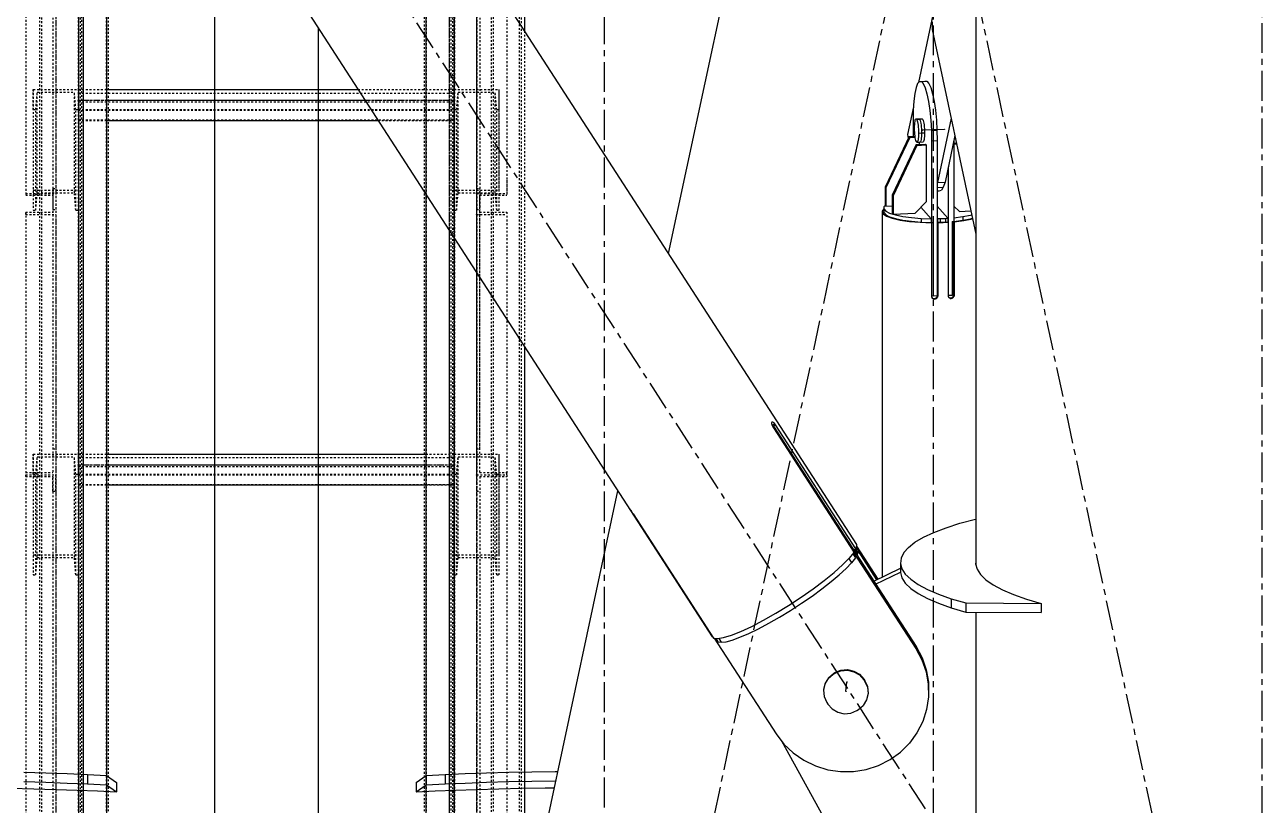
# Model space of a CAD drawing. Header units: millimetres. Extents: x 5143 to 30813, y 232 to 21408.
# Drawn here: x 23100.7 to 23430, y 3579.9 to 3787.7 of the extents above; entities that cross this region are included whole.
import ezdxf

# ---------------------------------------------------------------- set-up
doc = ezdxf.new("R2010")
doc.units = ezdxf.units.MM
doc.header["$LTSCALE"] = 0.25
for name, pattern in [('CENTER', [50.8, 31.75, -6.35, 6.35, -6.35]), ('XKITLINE00', [0]), ('XKITLINE02', [4, 2, -2]), ('XKITLINE03', [6, 3, -1, 1, -1])]:
    doc.linetypes.add(name, pattern=pattern)

msp = doc.modelspace()

# ---------------------------------------------------------------- linework, layer by layer
at = {"color": 8, "linetype": 'CENTER'}
for p, q in [((23255, 3096.7), (23255, 4763.35)), ((23430, 3440.27), (22900, 4260.27)), ((23255, 3440.27), (23430, 4260.27)), ((23430, 2357.78), (23430, 3985.69)), ((23342.5, 3030.27), (23342.5, 3850.27)), ((23430, 3440.27), (23342.5, 3850.27)), ((23345.44, 3759.83), (23339.55, 3759.59)), ((23319.22, 3610.22), (23319.5, 3612.68))]:
    msp.add_line(p, q, dxfattribs=at)
at = {"color": 3, "linetype": 'XKITLINE02'}
for p, q in [((23122.41, 4187.77), (23122.41, 3000.84)), ((23122.94, 4187.77), (23122.94, 3002.41)), ((23207.04, 4187.77), (23207.04, 3002.41)), ((23207.57, 4187.77), (23207.57, 3000.84)), ((23104.64, 4168.77), (23104.64, 3002.41)), ((23225.34, 4168.77), (23225.34, 3002.41)), ((23105.17, 4166.61), (23105.17, 3000.84)), ((23224.81, 4166.61), (23224.81, 3000.84)), ((23115.02, 4010.31), (23115.02, 2304.77)), ((23115.87, 4009.98), (23115.87, 2305.1)), ((23122.52, 4010.31), (23122.52, 2304.77)), ((23207.47, 4010.11), (23207.47, 2304.77)), ((23214.12, 4009.98), (23214.12, 2597.45)), ((23214.97, 4010.31), (23214.97, 2597.45)), ((23122.52, 4005.73), (23122.52, 2597.45)), ((23207.47, 4005.52), (23207.47, 2597.45)), ((23114.92, 3997.81), (23114.92, 2298.3)), ((23115.45, 3998.62), (23115.45, 2299.1)), ((23213.68, 3998.62), (23213.68, 2597.45)), ((23214.53, 3998.62), (23214.52, 2299.1)), ((23215.06, 3997.81), (23215.06, 2298.3)), ((23232.3, 3997.81), (23232.29, 2298.3)), ((23232.83, 3998.62), (23232.82, 2299.1)), ((23116.3, 3967.65), (23116.3, 2597.45)), ((23101, 3862.01), (23101, 3742.36)), ((23108.2, 3861.57), (23108.2, 3738.47)), ((23109, 3862.01), (23109, 3738.47)), ((23220.98, 3862.01), (23220.98, 3738.47)), ((23221.78, 3861.57), (23221.78, 3738.47)), ((23228.98, 3862.01), (23228.98, 3742.36)), ((23207.47, 3826.6), (23207.47, 3742.52)), ((23213.68, 3816.99), (23213.68, 3732.91)), ((23233.68, 3786.04), (23233.68, 2597.45)), ((23233.68, 3786.04), (23233.68, 3701.97)), ((23103, 3765.12), (23103, 3770.46)), ((23103, 3770.46), (23115, 3770.46)), ((23103, 3770.46), (23103, 3738.3)), ((23115, 3770.46), (23115, 3762.24)), ((23115, 3770.46), (23122.52, 3770.46)), ((23115, 3765.12), (23115, 3770.46)), ((23115, 3770.46), (23115, 3738.3)), ((23189.41, 3770.46), (23214.98, 3770.46)), ((23214.98, 3770.46), (23214.98, 3762.24)), ((23214.98, 3743.64), (23214.98, 3770.46)), ((23214.98, 3765.12), (23214.98, 3770.46)), ((23214.98, 3770.46), (23226.98, 3770.46)), ((23226.98, 3743.64), (23226.98, 3770.46)), ((23226.98, 3765.12), (23226.98, 3770.46)), ((23103.68, 3765.12), (23104.07, 3769.78)), ((23104.07, 3769.78), (23113.94, 3769.78)), ((23104.07, 3742.96), (23104.07, 3769.78)), ((23114.32, 3765.12), (23113.94, 3769.78)), ((23113.94, 3742.96), (23113.94, 3769.78)), ((23115, 3769.52), (23214.98, 3769.52)), ((23115, 3767.58), (23122.52, 3767.58)), ((23115, 3767.16), (23214.98, 3767.16)), ((23191.27, 3767.58), (23214.98, 3767.58)), ((23215.66, 3765.12), (23216.05, 3769.78)), ((23216.05, 3742.96), (23216.05, 3769.78)), ((23216.05, 3769.78), (23225.92, 3769.78)), ((23225.92, 3742.96), (23225.92, 3769.78)), ((23226.3, 3765.12), (23225.92, 3769.78)), ((23103, 3765.12), (23103.68, 3765.12)), ((23103.68, 3738.3), (23103.68, 3765.12)), ((23114.32, 3765.12), (23115, 3765.12)), ((23114.32, 3738.3), (23114.32, 3765.12)), ((23115, 3765.12), (23214.98, 3765.12)), ((23115, 3764.95), (23214.98, 3764.95)), ((23214.98, 3738.3), (23214.98, 3765.12)), ((23214.98, 3765.12), (23215.66, 3765.12)), ((23215.66, 3738.3), (23215.66, 3765.12)), ((23226.3, 3738.3), (23226.3, 3765.12)), ((23226.3, 3765.12), (23226.98, 3765.12)), ((23226.98, 3738.3), (23226.98, 3765.12)), ((23115, 3762.41), (23214.98, 3762.41)), ((23115, 3762.24), (23122.52, 3762.24)), ((23194.72, 3762.24), (23214.98, 3762.24)), ((23108.2, 3744.11), (23109, 3744.11)), ((23108.2, 3744.11), (23108.2, 3737.84)), ((23108.2, 3744.11), (23108.2, 3668.52)), ((23109, 3744.11), (23109, 3737.15)), ((23109, 3744.11), (23109, 3667.82)), ((23220.98, 3674.79), (23220.98, 3744.11)), ((23220.98, 3737.15), (23220.98, 3744.11)), ((23220.98, 3744.11), (23221.78, 3744.11)), ((23221.78, 3674.79), (23221.78, 3744.11)), ((23221.78, 3737.84), (23221.78, 3744.11)), ((23228.98, 3746.33), (23228.98, 3742.36)), ((23101, 3742.79), (23109, 3742.79)), ((23101, 3742.36), (23108.2, 3742.36)), ((23103, 3743.64), (23115, 3743.64)), ((23103.68, 3738.3), (23104.07, 3742.96)), ((23104.07, 3742.96), (23113.94, 3742.96)), ((23114.32, 3738.3), (23113.94, 3742.96)), ((23214.98, 3738.3), (23214.98, 3743.64)), ((23214.98, 3743.64), (23226.98, 3743.64)), ((23215.66, 3738.3), (23216.05, 3742.96)), ((23216.05, 3742.96), (23225.92, 3742.96)), ((23220.98, 3738.47), (23220.98, 3742.79)), ((23220.98, 3742.79), (23228.98, 3742.79)), ((23221.78, 3738.47), (23221.78, 3742.36)), ((23221.78, 3742.36), (23228.98, 3742.36)), ((23226.3, 3738.3), (23225.92, 3742.96)), ((23226.98, 3738.3), (23226.98, 3743.64)), ((23101, 3737.84), (23108.2, 3737.84)), ((23101, 3737.15), (23101, 3737.84)), ((23101, 3737.84), (23101, 3667.82)), ((23101, 3737.15), (23109, 3737.15)), ((23103, 3738.3), (23103.68, 3738.3)), ((23108.2, 3738.47), (23109, 3738.47)), ((23114.32, 3738.3), (23115, 3738.3)), ((23214.98, 3738.3), (23215.66, 3738.3)), ((23220.98, 3738.47), (23221.78, 3738.47)), ((23220.98, 3737.15), (23220.98, 3667.82)), ((23220.98, 3737.15), (23228.98, 3737.15)), ((23221.78, 3668.52), (23221.78, 3737.84)), ((23221.78, 3737.84), (23228.98, 3737.84)), ((23226.3, 3738.3), (23226.98, 3738.3)), ((23228.98, 3737.84), (23228.98, 3667.82)), ((23108.2, 3674.79), (23109, 3674.79)), ((23220.98, 3667.82), (23220.98, 3674.79)), ((23220.98, 3674.79), (23221.78, 3674.79)), ((23221.78, 3668.52), (23221.78, 3674.79)), ((23103, 3668.03), (23103, 3673.37)), ((23103, 3673.37), (23115, 3673.37)), ((23103, 3673.37), (23103, 3641.21)), ((23103.68, 3668.03), (23104.07, 3672.69)), ((23104.07, 3672.69), (23113.94, 3672.69)), ((23104.07, 3645.87), (23104.07, 3672.69)), ((23114.32, 3668.03), (23113.94, 3672.69)), ((23113.94, 3645.87), (23113.94, 3672.69)), ((23115, 3673.37), (23115, 3665.15)), ((23115, 3673.37), (23122.52, 3673.37)), ((23115, 3668.03), (23115, 3673.37)), ((23115, 3673.37), (23115, 3641.21)), ((23115, 3672.43), (23214.98, 3672.43)), ((23207.47, 3673.37), (23214.98, 3673.37)), ((23214.98, 3673.37), (23214.98, 3665.15)), ((23214.98, 3646.55), (23214.98, 3673.37)), ((23214.98, 3668.03), (23214.98, 3673.37)), ((23214.98, 3673.37), (23226.98, 3673.37)), ((23215.66, 3668.03), (23216.05, 3672.69)), ((23216.05, 3645.87), (23216.05, 3672.69)), ((23216.05, 3672.69), (23225.92, 3672.69)), ((23225.92, 3645.87), (23225.92, 3672.69)), ((23226.3, 3668.03), (23225.92, 3672.69)), ((23226.98, 3646.55), (23226.98, 3673.37)), ((23226.98, 3668.03), (23226.98, 3673.37)), ((23101, 3668.52), (23108.2, 3668.52)), ((23103, 3668.03), (23103.68, 3668.03)), ((23103.68, 3641.21), (23103.68, 3668.03)), ((23114.32, 3668.03), (23115, 3668.03)), ((23114.32, 3641.21), (23114.32, 3668.03)), ((23115, 3670.49), (23122.52, 3670.49)), ((23115, 3670.07), (23214.98, 3670.07)), ((23115, 3668.03), (23214.98, 3668.03)), ((23207.47, 3670.49), (23214.98, 3670.49)), ((23214.98, 3641.21), (23214.98, 3668.03)), ((23214.98, 3668.03), (23215.66, 3668.03)), ((23215.66, 3641.21), (23215.66, 3668.03)), ((23221.78, 3668.52), (23228.98, 3668.52)), ((23226.3, 3641.21), (23226.3, 3668.03)), ((23226.3, 3668.03), (23226.98, 3668.03)), ((23226.98, 3641.21), (23226.98, 3668.03)), ((23228.98, 3667.82), (23228.98, 3668.52)), ((23101, 3667.82), (23109, 3667.82)), ((23101, 3667.39), (23101, 3667.82)), ((23101, 3667.82), (23109, 3667.82)), ((23101, 3667.82), (23101, 3548.17)), ((23101, 3667.39), (23108.2, 3667.39)), ((23108.2, 3663.5), (23108.2, 3667.39)), ((23108.2, 3667.39), (23108.2, 3544.29)), ((23109, 3663.5), (23109, 3667.82)), ((23109, 3667.82), (23109, 3544.29)), ((23115, 3667.86), (23214.98, 3667.86)), ((23115, 3665.32), (23214.98, 3665.32)), ((23115, 3665.15), (23122.52, 3665.15)), ((23207.47, 3665.15), (23214.98, 3665.15)), ((23220.98, 3667.82), (23228.98, 3667.82)), ((23220.98, 3667.82), (23220.98, 3544.29)), ((23220.98, 3667.82), (23228.98, 3667.82)), ((23221.78, 3667.39), (23221.78, 3544.29)), ((23221.78, 3667.39), (23228.98, 3667.39)), ((23228.98, 3667.82), (23228.98, 3548.17)), ((23108.2, 3663.5), (23109, 3663.5)), ((23220.98, 3663.5), (23221.78, 3663.5)), ((23103, 3646.55), (23115, 3646.55)), ((23103.68, 3641.21), (23104.07, 3645.87)), ((23104.07, 3645.87), (23113.94, 3645.87)), ((23114.32, 3641.21), (23113.94, 3645.87)), ((23214.98, 3641.21), (23214.98, 3646.55)), ((23214.98, 3646.55), (23226.98, 3646.55)), ((23215.66, 3641.21), (23216.05, 3645.87)), ((23216.05, 3645.87), (23225.92, 3645.87)), ((23226.3, 3641.21), (23225.92, 3645.87)), ((23226.98, 3641.21), (23226.98, 3646.55)), ((23103, 3641.21), (23103.68, 3641.21)), ((23114.32, 3641.21), (23115, 3641.21)), ((23214.98, 3641.21), (23215.66, 3641.21)), ((23226.3, 3641.21), (23226.98, 3641.21))]:
    msp.add_line(p, q, dxfattribs=at)
at = {"color": 8, "linetype": 'XKITLINE00'}
for p, q in [((23046.31, 4075.94), (23322.07, 3649.3)), ((23007.76, 4051.51), (23283.51, 3624.87)), ((23353.8, 3985.69), (23353.8, 3643.92)), ((23294.71, 3833.33), (23271.97, 3726.8)), ((23151.2, 3829.59), (23151.2, 3468.39)), ((23343.43, 3795.52), (23338.55, 3772.34)), ((23178.8, 3786.89), (23178.8, 3468.39)), ((23342.15, 3788.52), (23342.16, 3786.46)), ((23342.16, 3786.46), (23353.8, 3731.95)), ((23337.89, 3770.95), (23337.55, 3769.35)), ((23338.31, 3772.05), (23337.89, 3770.95)), ((23338.79, 3772.61), (23338.31, 3772.05)), ((23338.79, 3772.61), (23340.26, 3772.67)), ((23338.79, 3772.61), (23339.29, 3772.6)), ((23339.29, 3772.6), (23339.81, 3772.02)), ((23339.81, 3772.02), (23340.31, 3770.9)), ((23340.26, 3772.67), (23340.76, 3772.66)), ((23340.31, 3770.9), (23340.79, 3769.28)), ((23340.76, 3772.66), (23341.28, 3772.08)), ((23341.28, 3772.08), (23341.79, 3770.96)), ((23341.79, 3770.96), (23342.26, 3769.34)), ((23337.29, 3767.32), (23337.13, 3764.96)), ((23337.55, 3769.35), (23337.29, 3767.32)), ((23340.79, 3769.28), (23341.2, 3767.24)), ((23341.2, 3767.24), (23341.55, 3764.87)), ((23342.26, 3769.34), (23342.68, 3767.3)), ((23342.68, 3767.3), (23343.02, 3764.93)), ((23337.19, 3765.86), (23335.64, 3758.47)), ((23337.13, 3764.96), (23337.08, 3762.36)), ((23341.55, 3764.87), (23341.81, 3762.26)), ((23343.02, 3764.93), (23343.28, 3762.32)), ((23337.08, 3762.36), (23337.08, 3757.96)), ((23337.4, 3760.69), (23337.39, 3760.18)), ((23337.39, 3760.18), (23337.4, 3759.64)), ((23337.43, 3761.17), (23337.4, 3760.69)), ((23337.47, 3761.6), (23337.43, 3761.17)), ((23337.53, 3761.97), (23337.47, 3761.6)), ((23337.6, 3762.26), (23337.53, 3761.97)), ((23337.69, 3762.47), (23337.6, 3762.26)), ((23337.78, 3762.59), (23337.69, 3762.47)), ((23337.78, 3762.59), (23337.88, 3762.62)), ((23337.88, 3762.62), (23338.66, 3762.65)), ((23337.88, 3762.62), (23337.98, 3762.55)), ((23337.98, 3762.55), (23338.76, 3762.58)), ((23337.98, 3762.55), (23338.08, 3762.39)), ((23338.08, 3762.39), (23338.18, 3762.14)), ((23338.18, 3762.14), (23338.27, 3761.82)), ((23338.27, 3761.82), (23338.35, 3761.42)), ((23338.35, 3761.42), (23338.43, 3760.97)), ((23338.43, 3760.97), (23338.48, 3760.47)), ((23338.48, 3760.47), (23338.53, 3759.94)), ((23338.66, 3762.65), (23339.45, 3762.68)), ((23338.66, 3762.65), (23338.76, 3762.58)), ((23338.66, 3762.65), (23338.76, 3762.58)), ((23338.76, 3762.58), (23339.55, 3762.61)), ((23338.76, 3762.58), (23338.87, 3762.42)), ((23338.76, 3762.58), (23338.87, 3762.42)), ((23338.87, 3762.42), (23338.96, 3762.18)), ((23338.87, 3762.42), (23338.96, 3762.18)), ((23338.96, 3762.18), (23339.06, 3761.85)), ((23338.96, 3762.18), (23339.06, 3761.85)), ((23339.06, 3761.85), (23339.14, 3761.45)), ((23339.06, 3761.85), (23339.14, 3761.45)), ((23339.14, 3761.45), (23339.21, 3761)), ((23339.14, 3761.45), (23339.21, 3761)), ((23339.21, 3761), (23339.27, 3760.5)), ((23339.21, 3761), (23339.27, 3760.5)), ((23339.27, 3760.5), (23339.31, 3759.97)), ((23339.27, 3760.5), (23339.31, 3759.97)), ((23339.45, 3762.68), (23339.55, 3762.61)), ((23339.55, 3762.61), (23339.65, 3762.46)), ((23339.65, 3762.46), (23339.75, 3762.21)), ((23339.75, 3762.21), (23339.84, 3761.88)), ((23339.84, 3761.88), (23339.93, 3761.49)), ((23339.93, 3761.49), (23340, 3761.03)), ((23340, 3761.03), (23340.06, 3760.53)), ((23340.06, 3760.53), (23340.1, 3760.01)), ((23341.81, 3762.26), (23341.97, 3759.54)), ((23343.28, 3762.32), (23343.44, 3759.6)), ((23347.21, 3762.79), (23343.63, 3745.73)), ((23336.06, 3757.91), (23329.67, 3744.47)), ((23336.24, 3757.7), (23329.86, 3744.25)), ((23335.64, 3758.47), (23335.82, 3757.42)), ((23336.06, 3757.91), (23337.55, 3757.98)), ((23336.06, 3757.91), (23336.24, 3757.7)), ((23336.24, 3757.7), (23337.58, 3757.76)), ((23337.4, 3759.64), (23337.43, 3759.1)), ((23337.43, 3759.1), (23337.47, 3758.58)), ((23337.47, 3758.58), (23337.53, 3758.08)), ((23337.53, 3758.08), (23337.6, 3757.62)), ((23337.6, 3757.62), (23337.69, 3757.23)), ((23337.69, 3757.23), (23337.78, 3756.9)), ((23337.78, 3756.9), (23337.88, 3756.65)), ((23338.43, 3757.07), (23338.35, 3756.78)), ((23338.48, 3757.44), (23338.43, 3757.07)), ((23338.53, 3757.87), (23338.48, 3757.44)), ((23338.53, 3759.94), (23338.55, 3759.4)), ((23338.55, 3758.35), (23338.53, 3757.87)), ((23338.55, 3759.4), (23338.56, 3758.87)), ((23338.56, 3758.87), (23338.55, 3758.35)), ((23338.56, 3758.87), (23339.35, 3758.9)), ((23339.21, 3757.11), (23339.14, 3756.81)), ((23339.21, 3757.11), (23339.14, 3756.81)), ((23339.27, 3757.47), (23339.21, 3757.11)), ((23339.27, 3757.47), (23339.21, 3757.11)), ((23339.31, 3757.9), (23339.27, 3757.47)), ((23339.31, 3757.9), (23339.27, 3757.47)), ((23339.31, 3759.97), (23339.34, 3759.44)), ((23339.31, 3759.97), (23339.34, 3759.44)), ((23339.34, 3758.38), (23339.31, 3757.9)), ((23339.34, 3758.38), (23339.31, 3757.9)), ((23339.34, 3759.44), (23339.35, 3758.9)), ((23339.34, 3759.44), (23339.35, 3758.9)), ((23339.35, 3758.9), (23339.34, 3758.38)), ((23339.35, 3758.9), (23339.34, 3758.38)), ((23339.35, 3758.9), (23340.13, 3758.93)), ((23340, 3757.14), (23339.93, 3756.85)), ((23340.06, 3757.51), (23340, 3757.14)), ((23340.1, 3757.94), (23340.06, 3757.51)), ((23340.1, 3760.01), (23340.13, 3759.47)), ((23340.13, 3758.42), (23340.1, 3757.94)), ((23340.13, 3759.47), (23340.13, 3758.93)), ((23340.13, 3758.93), (23340.13, 3758.42)), ((23341.97, 3759.54), (23343.44, 3759.6)), ((23341.97, 3759.54), (23342.02, 3756.82)), ((23342.02, 3756.82), (23343.5, 3756.88)), ((23343.44, 3759.6), (23343.5, 3756.88)), ((23343.5, 3756.88), (23343.5, 3715.57)), ((23348.19, 3758.19), (23345.59, 3745.81)), ((23347.91, 3756.86), (23347.91, 3735.29)), ((23337.94, 3755.8), (23331.56, 3742.35)), ((23338.13, 3755.59), (23331.75, 3742.14)), ((23337.88, 3756.65), (23337.98, 3756.5)), ((23337.94, 3755.8), (23340.4, 3755.9)), ((23337.94, 3755.8), (23338.13, 3755.59)), ((23337.98, 3756.5), (23338.08, 3756.43)), ((23338.08, 3756.43), (23338.87, 3756.46)), ((23338.08, 3756.43), (23338.18, 3756.45)), ((23338.13, 3755.59), (23340.59, 3755.69)), ((23338.27, 3756.57), (23338.18, 3756.45)), ((23338.35, 3756.78), (23338.27, 3756.57)), ((23338.7, 3756.45), (23338.7, 3755.83)), ((23338.87, 3756.46), (23338.96, 3756.49)), ((23338.87, 3756.46), (23339.65, 3756.49)), ((23338.87, 3756.46), (23338.96, 3756.49)), ((23339.06, 3756.61), (23338.96, 3756.49)), ((23339.06, 3756.61), (23338.96, 3756.49)), ((23339.14, 3756.81), (23339.06, 3756.61)), ((23339.14, 3756.81), (23339.06, 3756.61)), ((23339.65, 3756.49), (23339.75, 3756.52)), ((23339.84, 3756.64), (23339.75, 3756.52)), ((23339.93, 3756.85), (23339.84, 3756.64)), ((23340.4, 3755.9), (23340.59, 3755.69)), ((23340.59, 3755.69), (23340.59, 3740.55)), ((23342.02, 3756.82), (23342.02, 3735.04)), ((23347.91, 3756.39), (23348, 3756.22)), ((23347.91, 3756.21), (23348.61, 3756.24)), ((23347.91, 3755.99), (23348.66, 3756.02)), ((23346.44, 3749.86), (23346.44, 3715.69)), ((23329.67, 3744.47), (23329.67, 3739.58)), ((23329.67, 3744.47), (23329.86, 3744.25)), ((23329.86, 3744.25), (23329.86, 3739.37)), ((23343.63, 3745.73), (23343.5, 3745.35)), ((23343.5, 3744.4), (23345.13, 3744.47)), ((23343.63, 3745.73), (23345.59, 3745.81)), ((23344.05, 3743.47), (23344.61, 3743.68)), ((23345.13, 3744.47), (23344.61, 3743.68)), ((23345.59, 3745.81), (23345.13, 3744.47)), ((23331.56, 3742.35), (23331.56, 3737.47)), ((23331.56, 3742.35), (23331.75, 3742.14)), ((23331.75, 3742.14), (23331.75, 3737.26)), ((23340.59, 3740.55), (23337.64, 3737.5)), ((23343.5, 3743.45), (23344.05, 3743.47)), ((23329.3, 3738.68), (23328.85, 3738.03)), ((23328.85, 3738.03), (23329.09, 3737.38)), ((23328.85, 3738.03), (23328.85, 3640.65)), ((23329.09, 3737.38), (23330, 3736.75)), ((23329.34, 3739.24), (23329.3, 3738.66)), ((23329.3, 3738.66), (23329.81, 3738.09)), ((23329.3, 3738.66), (23329.3, 3737.68)), ((23329.3, 3737.68), (23329.81, 3737.11)), ((23329.34, 3739.24), (23329.68, 3739.57)), ((23329.67, 3739.58), (23329.86, 3739.37)), ((23329.81, 3738.09), (23330.85, 3737.55)), ((23329.81, 3737.11), (23330.85, 3736.57)), ((23329.86, 3739.37), (23331.56, 3739.44)), ((23330.85, 3737.55), (23331.74, 3737.27)), ((23331.56, 3737.47), (23331.75, 3737.26)), ((23331.75, 3737.26), (23337.64, 3737.5)), ((23331.77, 3737.26), (23332.39, 3737.06)), ((23339.18, 3739.09), (23341.88, 3736.06)), ((23343.5, 3739.38), (23346.36, 3736.18)), ((23347.91, 3739.43), (23349.43, 3737.99)), ((23349.43, 3737.99), (23352.48, 3738.12)), ((23352.33, 3737), (23352.69, 3737.1)), ((23330, 3736.75), (23331.54, 3736.18)), ((23330.85, 3736.57), (23332.39, 3736.09)), ((23331.54, 3736.18), (23333.62, 3735.7)), ((23332.39, 3737.06), (23334.35, 3736.66)), ((23332.39, 3736.09), (23334.35, 3735.68)), ((23333.62, 3735.7), (23336.15, 3735.33)), ((23334.35, 3736.66), (23336.65, 3736.35)), ((23334.35, 3735.68), (23336.65, 3735.37)), ((23336.15, 3735.33), (23339, 3735.09)), ((23336.65, 3736.35), (23339.2, 3736.15)), ((23336.65, 3735.37), (23339.2, 3735.17)), ((23339, 3735.09), (23341.96, 3735)), ((23339.2, 3736.15), (23341.88, 3736.06)), ((23339.2, 3736.15), (23339.2, 3735.17)), ((23339.2, 3735.17), (23341.88, 3735.08)), ((23341.88, 3736.06), (23341.88, 3735.08)), ((23341.88, 3735.08), (23341.96, 3735)), ((23341.96, 3735), (23341.96, 3715.47)), ((23341.97, 3735.1), (23341.97, 3715.57)), ((23341.97, 3735.1), (23342.02, 3735.04)), ((23342.02, 3735.04), (23342.47, 3735.06)), ((23342.47, 3735.06), (23342.47, 3715.53)), ((23343.5, 3736.19), (23343.61, 3736.07)), ((23343.5, 3735.22), (23343.61, 3735.09)), ((23343.55, 3735.15), (23343.55, 3715.62)), ((23343.55, 3735.15), (23343.67, 3735.02)), ((23343.61, 3736.07), (23344.3, 3736.08)), ((23343.61, 3736.07), (23343.61, 3735.09)), ((23343.61, 3735.09), (23344.3, 3735.11)), ((23343.67, 3735.02), (23345.07, 3735.05)), ((23343.67, 3735.02), (23343.67, 3715.49)), ((23344.3, 3736.08), (23345, 3736.11)), ((23344.3, 3736.08), (23344.3, 3735.11)), ((23344.3, 3735.11), (23345, 3735.13)), ((23345, 3736.11), (23345.68, 3736.14)), ((23345, 3735.13), (23345.68, 3735.16)), ((23345.07, 3735.05), (23346.42, 3735.14)), ((23345.68, 3736.14), (23346.36, 3736.18)), ((23345.68, 3736.14), (23345.68, 3735.16)), ((23345.68, 3735.16), (23346.36, 3735.2)), ((23346.36, 3736.18), (23346.36, 3735.2)), ((23346.36, 3735.2), (23346.42, 3735.14)), ((23346.42, 3735.14), (23346.42, 3715.61)), ((23347.47, 3735.27), (23347.91, 3735.29)), ((23347.47, 3735.27), (23347.47, 3715.74)), ((23347.87, 3735.28), (23347.87, 3715.81)), ((23347.91, 3736.38), (23347.97, 3736.31)), ((23347.91, 3735.4), (23347.97, 3735.34)), ((23347.93, 3735.38), (23348.05, 3735.25)), ((23347.93, 3735.38), (23347.93, 3715.85)), ((23347.97, 3736.31), (23350.32, 3736.61)), ((23347.97, 3736.31), (23347.97, 3735.34)), ((23347.97, 3735.34), (23350.32, 3735.63)), ((23348.05, 3735.25), (23350.63, 3735.57)), ((23348.05, 3735.25), (23348.05, 3715.72)), ((23350.32, 3736.61), (23352.33, 3737)), ((23350.32, 3736.61), (23350.32, 3735.63)), ((23350.32, 3735.63), (23352.33, 3736.02)), ((23350.63, 3735.57), (23352.87, 3736.02)), ((23352.33, 3736.02), (23352.89, 3736.19)), ((23352.87, 3736.02), (23352.92, 3736.04)), ((23343.5, 3718.99), (23343.55, 3718.92)), ((23341.96, 3715.47), (23342.02, 3715.21)), ((23341.97, 3715.57), (23342.47, 3715.53)), ((23342.02, 3715.21), (23342.13, 3714.98)), ((23342.11, 3715.01), (23342.2, 3714.92)), ((23342.13, 3714.98), (23342.31, 3714.8)), ((23342.2, 3714.92), (23342.44, 3714.81)), ((23342.31, 3714.8), (23342.55, 3714.68)), ((23342.44, 3714.81), (23342.7, 3714.77)), ((23342.47, 3715.53), (23343.5, 3715.57)), ((23342.55, 3714.68), (23342.81, 3714.65)), ((23342.7, 3714.77), (23342.97, 3714.82)), ((23342.81, 3714.65), (23343.08, 3714.69)), ((23342.97, 3714.82), (23343.2, 3714.94)), ((23343.08, 3714.69), (23343.32, 3714.81)), ((23343.2, 3714.94), (23343.39, 3715.13)), ((23343.32, 3714.81), (23343.5, 3715)), ((23343.51, 3715.36), (23343.39, 3715.13)), ((23343.63, 3715.24), (23343.5, 3715)), ((23343.55, 3715.62), (23343.51, 3715.36)), ((23343.51, 3715.36), (23343.63, 3715.24)), ((23343.55, 3715.62), (23343.67, 3715.49)), ((23343.67, 3715.49), (23343.63, 3715.24)), ((23346.42, 3715.72), (23346.44, 3715.69)), ((23346.42, 3715.61), (23346.46, 3715.35)), ((23346.44, 3715.69), (23347.47, 3715.74)), ((23346.46, 3715.35), (23346.57, 3715.13)), ((23346.55, 3715.17), (23346.64, 3715.08)), ((23346.57, 3715.13), (23346.75, 3714.96)), ((23346.64, 3715.08), (23346.87, 3714.98)), ((23346.75, 3714.96), (23346.98, 3714.85)), ((23346.87, 3714.98), (23347.12, 3714.96)), ((23346.98, 3714.85), (23347.23, 3714.83)), ((23347.12, 3714.96), (23347.37, 3715.02)), ((23347.23, 3714.83), (23347.49, 3714.89)), ((23347.37, 3715.02), (23347.6, 3715.15)), ((23347.47, 3715.74), (23347.87, 3715.81)), ((23347.49, 3714.89), (23347.71, 3715.02)), ((23347.75, 3715.31), (23347.6, 3715.15)), ((23347.88, 3715.2), (23347.71, 3715.02)), ((23347.78, 3715.35), (23347.75, 3715.31)), ((23347.89, 3715.59), (23347.78, 3715.35)), ((23347.93, 3715.85), (23347.89, 3715.59)), ((23347.99, 3715.46), (23347.89, 3715.22)), ((23347.93, 3715.85), (23348.05, 3715.72)), ((23348.05, 3715.72), (23347.99, 3715.46)), ((23299.48, 3681.87), (23299.44, 3681.73)), ((23299.44, 3681.73), (23299.46, 3681.51)), ((23299.46, 3681.51), (23299.53, 3681.25)), ((23299.48, 3681.87), (23299.56, 3681.95)), ((23299.53, 3681.25), (23299.64, 3680.95)), ((23299.56, 3681.95), (23299.69, 3681.94)), ((23299.6, 3681.06), (23300.24, 3681.45)), ((23299.69, 3681.94), (23299.85, 3681.85)), ((23299.73, 3680.75), (23300.43, 3681.18)), ((23299.85, 3681.85), (23300.04, 3681.68)), ((23300.04, 3681.68), (23300.24, 3681.45)), ((23300.24, 3681.45), (23300.43, 3681.18)), ((23300.43, 3681.18), (23321.81, 3648.11)), ((23299.64, 3680.95), (23299.79, 3680.64)), ((23299.74, 3680.74), (23299.92, 3680.85)), ((23299.79, 3680.64), (23299.97, 3680.34)), ((23299.92, 3680.85), (23299.88, 3680.49)), ((23299.92, 3680.85), (23337.87, 3622.14)), ((23299.97, 3680.34), (23321.34, 3647.26)), ((23258.48, 3663.59), (23239.05, 3572.53)), ((23261.67, 3658.79), (23261.7, 3658.72)), ((23261.67, 3658.79), (23261.69, 3658.78)), ((23261.69, 3658.78), (23261.76, 3658.7)), ((23261.7, 3658.72), (23261.78, 3658.58)), ((23261.76, 3658.7), (23261.87, 3658.54)), ((23261.78, 3658.58), (23261.9, 3658.37)), ((23261.87, 3658.54), (23262.02, 3658.33)), ((23261.9, 3658.37), (23262.06, 3658.12)), ((23262.02, 3658.33), (23262.2, 3658.07)), ((23262.06, 3658.12), (23262.13, 3658.17)), ((23262.06, 3658.12), (23262.24, 3657.84)), ((23262.2, 3658.07), (23262.39, 3657.78)), ((23262.24, 3657.84), (23262.32, 3657.89)), ((23262.24, 3657.84), (23283.62, 3624.76)), ((23262.39, 3657.78), (23262.58, 3657.49)), ((23262.58, 3657.49), (23283.96, 3624.41)), ((23345.88, 3653.78), (23349.57, 3654.95)), ((23349.57, 3654.95), (23353.69, 3656.04)), ((23353.69, 3656.04), (23353.8, 3656.04)), ((23339.87, 3651.25), (23342.63, 3652.54)), ((23342.63, 3652.54), (23345.88, 3653.78)), ((23321.98, 3648.42), (23321.81, 3648.11)), ((23322.07, 3649.3), (23321.98, 3648.42)), ((23321.98, 3648.44), (23322.47, 3647.68)), ((23321.99, 3648.54), (23322.39, 3647.93)), ((23322.02, 3648.88), (23327.71, 3640.09)), ((23335.84, 3648.54), (23334.6, 3647.14)), ((23335.84, 3648.54), (23337.6, 3649.92)), ((23337.6, 3649.92), (23339.87, 3651.25)), ((23320.07, 3645.66), (23318.31, 3643.87)), ((23319.98, 3645.56), (23320.69, 3644.46)), ((23321.31, 3647.19), (23320.07, 3645.66)), ((23321.73, 3645.77), (23320.69, 3644.46)), ((23321.03, 3646.85), (23321.73, 3645.77)), ((23321.28, 3647.15), (23337.8, 3621.58)), ((23321.3, 3647.8), (23321.81, 3648.11)), ((23321.3, 3647.8), (23321.44, 3647.88)), ((23321.34, 3647.26), (23321.31, 3647.19)), ((23321.44, 3647.88), (23322.24, 3646.64)), ((23321.73, 3648.06), (23322.4, 3647.03)), ((23322.1, 3646.56), (23322.24, 3646.64)), ((23322.4, 3647.03), (23322.24, 3646.64)), ((23322.39, 3647.93), (23322.47, 3647.68)), ((23322.47, 3647.38), (23322.4, 3647.03)), ((23322.47, 3647.68), (23322.47, 3647.38)), ((23322.47, 3647.54), (23327.38, 3639.93)), ((23333.9, 3645.71), (23333.74, 3644.28)), ((23334.6, 3647.14), (23333.9, 3645.71)), ((23313.44, 3639.72), (23316.08, 3641.87)), ((23316.08, 3641.87), (23318.31, 3643.87)), ((23317.43, 3641.25), (23319.25, 3642.94)), ((23320.69, 3644.46), (23319.25, 3642.94)), ((23326.61, 3639.55), (23333.74, 3643.03)), ((23327.13, 3638.75), (23333.74, 3641.98)), ((23333.74, 3644.28), (23334.11, 3642.86)), ((23333.74, 3644.28), (23333.74, 3641.85)), ((23333.74, 3641.85), (23334.11, 3640.42)), ((23334.11, 3642.86), (23335.02, 3641.44)), ((23353.8, 3644.73), (23353.73, 3644.17)), ((23353.73, 3644.17), (23354.11, 3642.74)), ((23354.11, 3642.74), (23355.02, 3641.33)), ((23310.48, 3637.5), (23313.44, 3639.72)), ((23312.85, 3637.53), (23315.28, 3639.43)), ((23315.28, 3639.43), (23317.43, 3641.25)), ((23334.11, 3640.42), (23335.02, 3639)), ((23335.02, 3641.44), (23336.46, 3640.05)), ((23335.02, 3639), (23336.46, 3637.61)), ((23336.46, 3640.05), (23338.42, 3638.68)), ((23338.42, 3638.68), (23340.89, 3637.36)), ((23355.02, 3641.33), (23356.46, 3639.93)), ((23356.46, 3639.93), (23358.42, 3638.57)), ((23358.42, 3638.57), (23360.88, 3637.25)), ((23303.96, 3633.08), (23307.29, 3635.26)), ((23307.29, 3635.26), (23310.48, 3637.5)), ((23307.38, 3633.65), (23310.2, 3635.59)), ((23310.2, 3635.59), (23312.85, 3637.53)), ((23336.46, 3637.61), (23338.42, 3636.25)), ((23338.42, 3636.25), (23340.89, 3634.93)), ((23340.89, 3637.36), (23343.84, 3636.09)), ((23343.84, 3636.09), (23347.27, 3634.88)), ((23360.88, 3637.25), (23363.84, 3635.98)), ((23363.84, 3635.98), (23367.26, 3634.77)), ((23300.6, 3631.02), (23303.96, 3633.08)), ((23301.56, 3629.98), (23304.48, 3631.77)), ((23304.48, 3631.77), (23307.38, 3633.65)), ((23340.89, 3634.93), (23343.84, 3633.66)), ((23343.84, 3633.66), (23347.27, 3632.45)), ((23347.27, 3634.88), (23351.13, 3633.74)), ((23347.27, 3634.88), (23347.27, 3632.45)), ((23347.27, 3632.45), (23351.13, 3631.3)), ((23351.13, 3633.74), (23371.13, 3633.63)), ((23351.13, 3633.74), (23351.13, 3631.3)), ((23367.26, 3634.77), (23371.13, 3633.63)), ((23371.13, 3633.63), (23371.13, 3631.19)), ((23294.17, 3627.51), (23297.3, 3629.15)), ((23297.3, 3629.15), (23300.6, 3631.02)), ((23298.68, 3628.33), (23301.56, 3629.98)), ((23351.13, 3631.3), (23371.13, 3631.19)), ((23353.78, 3631.29), (23353.78, 3544.41)), ((23353.8, 3631.29), (23353.8, 3539.13)), ((23286.68, 3624.51), (23288.78, 3625.16)), ((23288.78, 3625.16), (23291.3, 3626.17)), ((23291.02, 3624.61), (23293.35, 3625.62)), ((23291.3, 3626.17), (23294.17, 3627.51)), ((23293.35, 3625.62), (23295.93, 3626.87)), ((23295.93, 3626.87), (23298.68, 3628.33)), ((23283.51, 3624.87), (23283.62, 3624.76)), ((23283.62, 3624.76), (23283.7, 3624.82)), ((23284.01, 3624.36), (23285.08, 3624.24)), ((23284.16, 3624.34), (23300.63, 3598.87)), ((23284.61, 3624.29), (23285.17, 3623.42)), ((23285.08, 3624.24), (23286.68, 3624.51)), ((23285.17, 3623.42), (23286.03, 3623.27)), ((23285.38, 3624.29), (23286.03, 3623.27)), ((23286.03, 3623.27), (23287.32, 3623.43)), ((23287.32, 3623.43), (23289, 3623.87)), ((23289, 3623.87), (23291.02, 3624.61)), ((23337.87, 3622.14), (23337.8, 3621.58)), ((23337.87, 3622.14), (23339.48, 3619.16)), ((23337.8, 3621.58), (23339.41, 3618.6)), ((23339.48, 3619.16), (23339.41, 3618.6)), ((23339.41, 3618.6), (23340.53, 3615.41)), ((23339.48, 3619.16), (23340.59, 3615.96)), ((23316.28, 3615.01), (23317.89, 3615.68)), ((23316.3, 3615.19), (23317.91, 3615.86)), ((23317.89, 3615.68), (23319.63, 3615.83)), ((23317.91, 3615.86), (23319.65, 3616.01)), ((23319.63, 3615.83), (23321.34, 3615.44)), ((23319.65, 3616.01), (23321.36, 3615.62)), ((23321.34, 3615.44), (23322.85, 3614.56)), ((23321.36, 3615.62), (23322.87, 3614.74)), ((23340.53, 3615.41), (23341.11, 3612.09)), ((23340.59, 3615.96), (23341.18, 3612.64)), ((23313.65, 3612.17), (23313.26, 3610.51)), ((23313.67, 3612.35), (23313.28, 3610.68)), ((23314.54, 3613.63), (23313.65, 3612.17)), ((23314.56, 3613.81), (23313.67, 3612.35)), ((23314.54, 3613.63), (23315.86, 3614.75)), ((23314.56, 3613.81), (23315.88, 3614.93)), ((23315.86, 3614.75), (23316.28, 3615.01)), ((23315.88, 3614.93), (23315.86, 3614.75)), ((23315.88, 3614.93), (23316.3, 3615.19)), ((23316.3, 3615.19), (23316.28, 3615.01)), ((23322.85, 3614.56), (23324, 3613.27)), ((23322.87, 3614.74), (23324.02, 3613.45)), ((23324.02, 3613.45), (23324, 3613.27)), ((23324, 3613.27), (23324.27, 3612.86)), ((23324.02, 3613.45), (23324.29, 3613.04)), ((23324.29, 3613.04), (23324.27, 3612.86)), ((23324.27, 3612.86), (23324.96, 3611.29)), ((23324.29, 3613.04), (23324.98, 3611.47)), ((23341.11, 3612.09), (23341.16, 3608.72)), ((23341.18, 3612.64), (23341.23, 3609.28)), ((23313.28, 3610.68), (23313.26, 3610.51)), ((23313.26, 3610.51), (23313.43, 3608.81)), ((23313.43, 3608.81), (23314.12, 3607.23)), ((23325.13, 3609.59), (23324.74, 3607.92)), ((23324.96, 3611.29), (23325.13, 3609.59)), ((23324.98, 3611.47), (23325.15, 3609.76)), ((23325.15, 3609.76), (23325.13, 3609.59)), ((23341.16, 3608.72), (23340.67, 3605.39)), ((23341.23, 3609.28), (23341.16, 3608.72)), ((23314.12, 3607.23), (23314.39, 3606.82)), ((23314.39, 3606.82), (23315.54, 3605.53)), ((23315.54, 3605.53), (23317.05, 3604.65)), ((23322.53, 3605.34), (23323.85, 3606.46)), ((23324.74, 3607.92), (23323.85, 3606.46)), ((23340.67, 3605.39), (23339.65, 3602.18)), ((23317.05, 3604.65), (23318.76, 3604.26)), ((23318.76, 3604.26), (23320.5, 3604.41)), ((23320.5, 3604.41), (23322.11, 3605.08)), ((23322.11, 3605.08), (23322.53, 3605.34)), ((23339.65, 3602.18), (23338.13, 3599.17)), ((23300.63, 3598.87), (23302.7, 3596.16)), ((23338.13, 3599.17), (23336.14, 3596.43)), ((23302.04, 3597.02), (23333.79, 3539.65)), ((23302.7, 3596.16), (23305.17, 3593.8)), ((23333.74, 3594.03), (23336.14, 3596.43)), ((23305.17, 3593.8), (23307.99, 3591.85)), ((23330.97, 3592.03), (23333.74, 3594.03)), ((23307.99, 3591.85), (23311.09, 3590.34)), ((23311.09, 3590.34), (23314.39, 3589.33)), ((23314.39, 3589.33), (23317.8, 3588.83)), ((23321.25, 3588.86), (23324.65, 3589.41)), ((23324.65, 3589.41), (23327.92, 3590.48)), ((23327.92, 3590.48), (23330.97, 3592.03)), ((23100.47, 3588.66), (23106.37, 3588.49)), ((23100.47, 3586.16), (23106.37, 3585.99)), ((23106.37, 3588.49), (23112.03, 3588.29)), ((23106.37, 3585.99), (23112.03, 3585.8)), ((23112.03, 3588.29), (23117.4, 3588.06)), ((23112.03, 3585.8), (23117.4, 3585.57)), ((23117.4, 3588.06), (23122.45, 3587.81)), ((23117.4, 3588.06), (23117.4, 3585.57)), ((23122.45, 3587.81), (23125.11, 3585.92)), ((23122.45, 3587.81), (23122.45, 3585.31)), ((23125.11, 3585.92), (23125.11, 3583.42)), ((23204.89, 3585.92), (23207.54, 3587.81)), ((23204.89, 3585.92), (23204.89, 3583.42)), ((23207.54, 3587.81), (23212.59, 3588.06)), ((23207.54, 3587.81), (23207.54, 3585.31)), ((23212.59, 3588.06), (23217.96, 3588.29)), ((23212.59, 3588.06), (23212.59, 3585.57)), ((23212.59, 3585.57), (23217.96, 3585.8)), ((23217.96, 3588.29), (23223.62, 3588.49)), ((23217.96, 3585.8), (23223.62, 3585.99)), ((23223.62, 3588.49), (23229.52, 3588.66)), ((23223.62, 3585.99), (23229.52, 3586.16)), ((23229.52, 3588.66), (23235.62, 3588.79)), ((23229.52, 3586.16), (23235.62, 3586.3)), ((23235.62, 3588.79), (23241.89, 3588.89)), ((23235.62, 3586.3), (23241.89, 3586.4)), ((23241.89, 3588.89), (23242.54, 3588.9)), ((23241.89, 3586.4), (23242.01, 3586.4)), ((23317.8, 3588.83), (23321.25, 3588.86)), ((23097.02, 3584.4), (23103.12, 3584.27)), ((23103.12, 3584.27), (23109.02, 3584.1)), ((23109.02, 3584.1), (23114.68, 3583.9)), ((23114.68, 3583.9), (23120.06, 3583.68)), ((23117.4, 3585.57), (23122.45, 3585.31)), ((23120.06, 3583.68), (23125.11, 3583.42)), ((23122.45, 3585.31), (23125.11, 3583.42)), ((23204.89, 3583.42), (23207.54, 3585.31)), ((23204.89, 3583.42), (23209.94, 3583.68)), ((23207.54, 3585.31), (23212.59, 3585.57)), ((23209.94, 3583.68), (23215.31, 3583.9)), ((23215.31, 3583.9), (23220.97, 3584.1)), ((23220.97, 3584.1), (23226.87, 3584.27)), ((23226.87, 3584.27), (23232.97, 3584.4)), ((23232.97, 3584.4), (23239.23, 3584.51)), ((23239.23, 3584.51), (23241.61, 3584.53))]:
    msp.add_line(p, q, dxfattribs=at)
at = {"color": 1, "linetype": 'XKITLINE03'}
for p, q in [((23115.02, 4010.31), (23115.02, 2309.56)), ((23214.97, 2309.56), (23214.97, 4010.31)), ((23220.97, 2292.58), (23220.98, 4000.82)), ((23109, 3862.01), (23109, 3742.79)), ((23220.98, 3742.79), (23220.98, 3862.01)), ((23115, 3770.46), (23115, 3743.64)), ((23214.98, 3743.64), (23214.98, 3770.46)), ((23115, 3767.58), (23214.98, 3767.58)), ((23109, 3737.15), (23109, 3667.82)), ((23220.98, 3667.82), (23220.98, 3737.15)), ((23115, 3673.37), (23115, 3646.55)), ((23214.98, 3646.55), (23214.98, 3673.37)), ((23115, 3670.49), (23214.98, 3670.49)), ((23109, 3667.82), (23109, 3548.61)), ((23220.98, 3548.6), (23220.98, 3667.82))]:
    msp.add_line(p, q, dxfattribs=at)
at = {"color": 7, "linetype": 'XKITLINE00'}
for p, q in [((23233.68, 3997.71), (23233.68, 3786.04)), ((23116.3, 3883.57), (23116.3, 3463.1)), ((23122.52, 3873.95), (23122.52, 3463.1)), ((23122.52, 3770.46), (23189.41, 3770.46)), ((23122.52, 3767.58), (23191.27, 3767.58)), ((23122.52, 3762.24), (23194.72, 3762.24)), ((23207.47, 3742.52), (23207.47, 3463.1)), ((23213.68, 3732.91), (23213.68, 3463.1)), ((23233.68, 3701.97), (23233.68, 3463.1)), ((23122.52, 3673.37), (23207.47, 3673.37)), ((23122.52, 3670.49), (23207.47, 3670.49)), ((23122.52, 3665.15), (23207.47, 3665.15))]:
    msp.add_line(p, q, dxfattribs=at)
at = {"color": 1, "linetype": 'XKITLINE00'}
for centre in [(23115, 3770.46), (23214.98, 3770.46), (23115, 3767.58), (23214.98, 3767.58), (23115, 3743.64), (23214.98, 3743.64), (23109, 3742.79), (23220.98, 3742.79), (23109, 3737.15), (23220.98, 3737.15), (23115, 3673.37), (23214.98, 3673.37), (23115, 3670.49), (23214.98, 3670.49), (23109, 3667.82), (23109, 3667.82), (23220.98, 3667.82), (23220.98, 3667.82), (23115, 3646.55), (23214.98, 3646.55)]:
    msp.add_circle(centre, 0.05, dxfattribs=at)
at = {"color": 8, "linetype": 'XKITLINE00'}
for centre in [(23339.55, 3759.59), (23345.44, 3759.83), (23319.5, 3612.68), (23319.22, 3610.22)]:
    msp.add_circle(centre, 0.05, dxfattribs=at)

doc.saveas('drawing.dxf')
